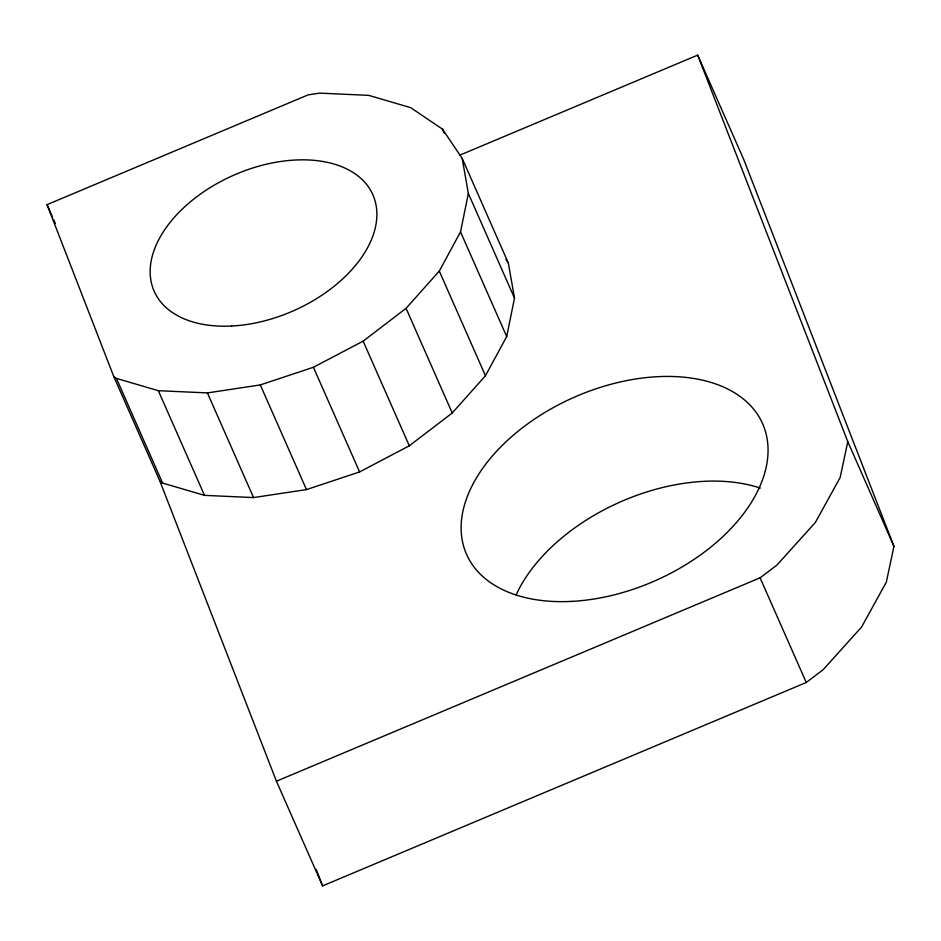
<?xml version="1.0" encoding="UTF-8"?>
<svg xmlns="http://www.w3.org/2000/svg" width="941" height="941" viewBox="0 0 941 941"><rect width="100%" height="100%" fill="white"/><g stroke="black" fill="none" stroke-linecap="round" stroke-linejoin="round"><path stroke-width="1.41" d="M113.826 376.659L116.425 378.4L158.323 390.691L207.408 392.915L260.304 384.928L313.424 367.272L363.144 341.148L406.077 308.33L439.294 271.067L460.525 231.886L468.347 193.47L462.196 158.429L442.505 129.164L410.629 107.639L368.719 95.359L319.646 93.124L308.142 94.865L47.05 204.667L113.826 376.659L159.994 481.322L276.431 781.218L322.598 885.881L806.261 682.484L823.093 669.745L861.556 627.082L886.328 582.161L893.95 546.345L743.861 159.782L697.693 55.119L459.761 155.183M159.994 481.322L162.581 483.062L204.491 495.354L253.564 497.577L306.472 489.591L359.591 471.935L409.311 445.799L452.233 412.993L485.45 375.73L506.693 336.549L514.504 298.132L508.352 263.092L462.196 158.429M697.693 55.119L847.794 441.682L840.16 477.499L815.388 522.42L776.937 565.082L760.093 577.821L276.431 781.218M505.893 259.434L508.352 263.092M847.794 441.682L893.95 546.345M760.093 577.821L806.261 682.484M442.505 129.164L444.281 133.187M468.347 193.47L514.504 298.132M460.525 231.886L506.693 336.549M439.294 271.067L485.45 375.73M406.077 308.33L452.233 412.993M363.144 341.148L409.311 445.799M313.424 367.272L359.591 471.935M260.304 384.928L306.472 489.591M207.408 392.915L253.564 497.577M158.323 390.691L204.491 495.354M47.05 204.667L52.378 216.736M53.555 219.429L55.331 223.452M116.425 378.4L162.581 483.062M316.223 869.46L322.598 885.881M516.139 594.865A161.793 100.275 -23.8 0 1 760.316 488.085M571.481 601.393A161.793 100.275 -23.8 0 0 763.692 426.332A161.793 100.275 -23.8 0 0 508.587 439.376A161.793 100.275 -23.8 0 0 571.481 601.393M231.686 326.021A119.519 74.08 -23.8 0 0 373.671 196.704A119.519 74.08 -23.8 0 0 185.212 206.338A119.519 74.08 -23.8 0 0 231.686 326.021"/></g></svg>
